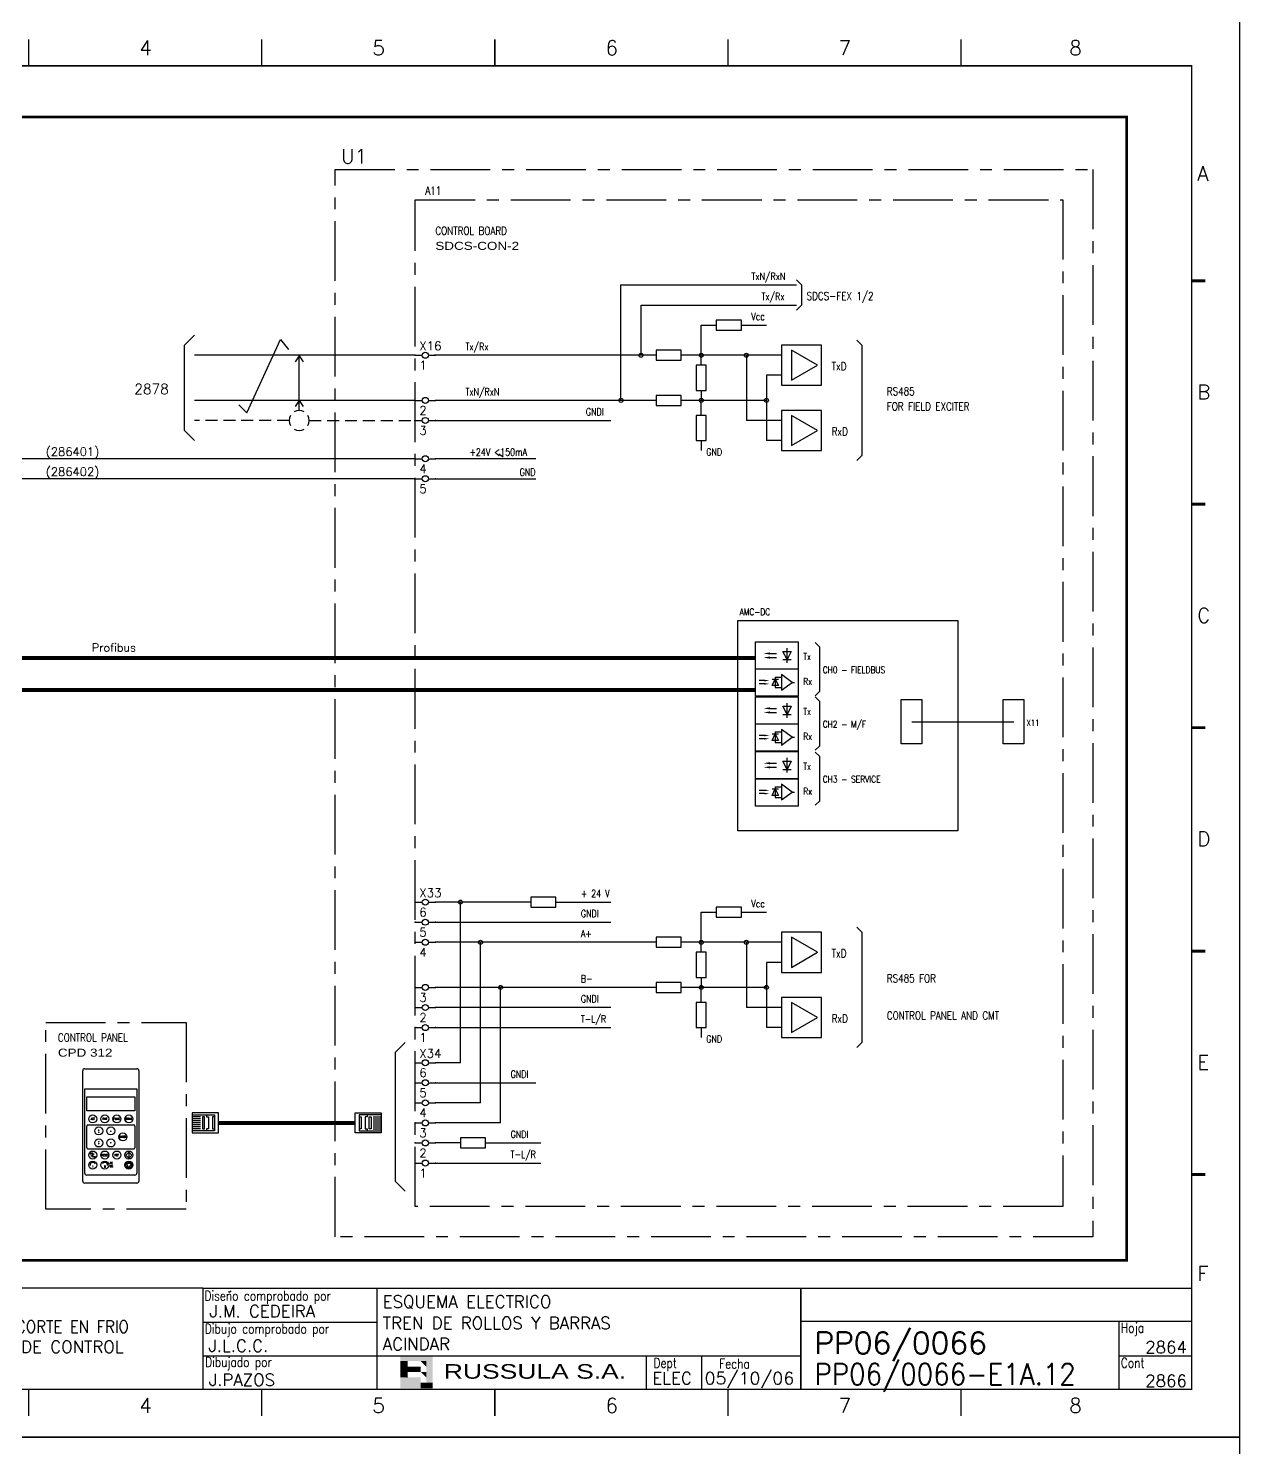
# Model space of a CAD drawing. Extents: x 3 to 423, y -4757 to 292.
# Drawn here: x 169.1 to 422.6, y -2086.4 to -1789.4 of the extents above; entities that cross this region are included whole.
import ezdxf
from ezdxf.enums import TextEntityAlignment as Align

# ---------------------------------------------------------------- set-up
doc = ezdxf.new("R2010")
doc.units = 0
doc.header["$LTSCALE"] = 10
doc.header["$MEASUREMENT"] = 0
for name, pattern in [('CENTER', [2, 1.25, -0.25, 0.25, -0.25]), ('DASHDOT', [1, 0.5, -0.25, 0, -0.25]), ('HIDDEN', [0.375, 0.25, -0.125])]:
    doc.linetypes.add(name, pattern=pattern)
doc.layers.get('0').update_dxf_attribs({"linetype": 'CONTINUOUS'})
for name, color, linetype in [('1', 7, 'CONTINUOUS'), ('10', 5, 'CONTINUOUS'), ('102', 7, 'CONTINUOUS'), ('2', 7, 'CONTINUOUS'), ('25', 3, 'CONTINUOUS'), ('25PK', 4, 'CENTER'), ('35', 2, 'CONTINUOUS'), ('8', 1, 'CONTINUOUS'), ('9', 6, 'CONTINUOUS'), ('DIBUJO', 7, 'CONTINUOUS'), ('NODE', 7, 'CONTINUOUS')]:
    doc.layers.add(name, color=color, linetype=linetype)
doc.styles.add('ABBSTYLE', font='ROMANS.SHX', dxfattribs={"width": 0.8})
doc.styles.add('HELV', font='HELVBLD.SHX', dxfattribs={"width": 1.2})
doc.styles.add('HELVETICA', font='HELV.SHX')
doc.styles.add('LABEL', font='SIMPLEX', dxfattribs={"width": 0.8, "height": 4})
doc.styles.add('ROMANS', font='romans')
doc.styles.get("Standard").update_dxf_attribs({"font": 'simplex'})

# ---------------------------------------------------------------- blocks, each defined once
blk = doc.blocks.new('ACAD0257')
at = {"layer": '2'}
for p, q in [((215, 132), (215, 159.5)), ((215.5, 160), (228.5, 160)), ((229, 159.5), (229, 132)), ((215.5, 155), (228.5, 155)), ((215.5, 134), (215.5, 155)), ((216, 153), (228, 153)), ((216, 149.5), (216, 153)), ((228, 153), (228, 149.5)), ((228.5, 155), (228.5, 134)), ((228, 149.5), (216, 149.5)), ((216, 140.3), (216, 145.7)), ((216.3, 146), (227.7, 146)), ((228, 145.7), (228, 140.3)), ((227.7, 140), (216.3, 140)), ((217.8481351728414, 138.7939270103938), (216.9934306319097, 138.1294219295075)), ((226.5, 139.25), (225.75, 138.5)), ((225.75, 138.5), (226.5, 137.75)), ((227.25, 138.5), (226.5, 139.25)), ((226.5, 139), (226.5, 138)), ((226.5, 137.75), (227.25, 138.5)), ((225.8796362901317, 136.4071345249903), (226.5, 135.25)), ((227.1142087806116, 136.4071345249903), (225.8796362901317, 136.4071345249903)), ((226.5, 135.25), (227.1142087806116, 136.4071345249903)), ((228.5, 131.5), (215.5, 131.5)), ((228, 133.5), (216, 133.5))]:
    blk.add_line(p, q, dxfattribs=at)
for centre, radius in [((217.5, 147.5), 1), ((219, 144.5), 1), ((220.5, 147.5), 1), ((222, 144.5), 1), ((223.5, 147.5), 1), ((226.5, 147.5), 1), ((219, 141.5), 1), ((222, 141.5), 1), ((225, 143), 1), ((217.5, 138.5), 1), ((220.5, 138.5), 1), ((223.5, 138.5), 1), ((226.5, 138.5), 1), ((217.5, 136), 1), ((220.5, 136), 1), ((226.5, 136), 1), ((226.5, 136), 0.75)]:
    blk.add_circle(centre, radius, dxfattribs=at)
for centre, radius, start, end in [((215.5, 159.5), 0.5, 90, 180), ((228.5, 159.5), 0.5, 0, 90), ((216.3, 145.7), 0.3, 90, 180), ((227.7, 145.7), 0.3, 0, 90), ((216.3, 140.3), 0.3, 180, 270), ((227.7, 140.3), 0.3, 270, 0), ((217.5, 136), 0.6637186160513493, 25.19740898008553, 188.5605633170787), ((220.5, 136), 0.6637186160513493, 351.4394366829213, 154.8025910199183), ((215.5, 132), 0.5, 180, 270), ((216, 134), 0.5, 180, 270), ((228, 134), 0.5, 270, 0), ((228.5, 132), 0.5, 270, 0)]:
    blk.add_arc(centre, radius, start, end, dxfattribs=at)
for points in [[(218.75, 144.5), (219.25, 144.5), (219, 145)], [(218.75, 144), (219.25, 144), (219, 144.5)], [(218.75, 142), (219.25, 142), (219, 141.5)], [(218.75, 141.5), (219.25, 141.5), (219, 141)], [(221.75, 144.25), (222.25, 144.25), (222, 144.75)], [(221.75, 141.75), (222.25, 141.75), (222, 141.25)], [(218.09995874996, 136.2829321967632), (217.7477515216906, 136.4922686849768), (217.8674194223316, 136.6798568098615), (217.8687793788416, 136.6798568098615)], [(219.90004125004, 136.2829321967632), (220.2522484783094, 136.4922686849768), (220.1325805776684, 136.6798568098615), (220.1312206211584, 136.6798568098615)]]:
    blk.add_solid(points, dxfattribs=at)
at = {"layer": '2', "style": 'ROMANS', "width": 0.8}
for s, p in [('ACT', (217.5, 147.5)), ('PAR', (220.5, 147.5)), ('FUNC', (223.5, 147.5)), ('DRIVE', (226.5, 147.5)), ('ENTER', (225, 143)), ('RESET', (220.5, 138.5)), ('REF', (223.5, 138.5))]:
    blk.add_text(s, height=0.5, dxfattribs=at).set_placement(p, align=Align.MIDDLE)
for s, height, p in [('LOC', 0.3200000000000001, (216.8072958660545, 138.7277477816382)), ('REM', 0.3200000000000001, (217.3727561871242, 137.9260033188665)), ('I', 0.5, (217.4004331881744, 135.3764735608475)), ('0', 0.5, (220.3308449754872, 135.3629128811035)), ('AC', 0.5, (221.7417849646071, 136.2715211537371)), ('DC', 0.5, (221.7553514407412, 135.4849644769771))]:
    blk.add_text(s, height=height, dxfattribs=at).set_placement(p)
blk = doc.blocks.new('NOD', base_point=(237.5, 170))
at = {"layer": 'NODE'}
blk.add_point((237.5, 170), dxfattribs=at)
blk = doc.blocks.new('$$PLL21C')
for p, q in [((-2.5, 0), (-0.75, 0)), ((0.75, 0), (2.5, 0))]:
    blk.add_line(p, q)
at = {"layer": '2'}
blk.add_circle((0, 0), 0.75, dxfattribs=at)
for p in [(-2.5, 0), (2.5, 0)]:
    blk.add_blockref('NOD', p, dxfattribs=at)
at = {"layer": '8'}
blk.add_attdef('*A', (-1.5, -3.574999999999989), '', height=2.15, dxfattribs=at)
at = {"layer": '9'}
blk.add_attdef('ID', (-1.5, 1.25), '', height=2.15, dxfattribs=at)
blk = doc.blocks.new('AMP')
at = {"layer": '35'}
for p, q in [((0, 5), (0, -5)), ((10, 5), (0, 5)), ((10, -5), (10, 5)), ((0, -5), (10, -5))]:
    blk.add_line(p, q, dxfattribs=at)
blk.add_lwpolyline([(7.5, -3.75), (7.5, 3.75), (1.00480947161671, 0)], close=True, dxfattribs=at)
blk = doc.blocks.new('$030107')
at = {"layer": '102'}
for centre, start, end in [((0, 0), 150.0000000000002, 209.9999999999999), ((0, 0), 60.00000000000018, 119.9999999999999), ((0, 0), 330.0000000000002, 29.99999999999989), ((0, -2.842170943040401e-14), 240.0000000000001, 299.9999999999998)]:
    blk.add_arc(centre, 2.500000000000008, start, end, dxfattribs=at)
blk = doc.blocks.new('newcajec')
at = {"layer": '1'}
for p, q in [((179.4, 20.84999999999999), (0.1303441721052074, 20.84999999999999)), ((7, 20.84999999999999), (7, 0)), ((71, 20.84999999999999), (71, 0)), ((84, 20.84999999999999), (84, 0.08964143426294768)), ((99, 20.84999999999999), (99, 0)), ((215.2, 20.79999999999999), (215.2, 0)), ((184.6434108527132, 20.17582254554676), (184.806079472624, 20.01315011347727)), ((184.806079472624, 20.01315011347727), (185.1814685954953, 20.25090212957883)), ((10.6, 16.64), (0, 16.64)), ((10.6, 16.64), (99.00000000000001, 16.64)), ((10.6, 12.48), (0, 12.48)), ((10.6, 12.48), (99.00000000000001, 12.48)), ((179.4, 13.86666666), (215.2, 13.86666666)), ((368, 14.06084184883153), (368, 0)), ((10.6, 8.32), (0, 8.32)), ((10.6, 8.32), (99.00000000000001, 8.32)), ((179.4, 6.93333333), (267.6330803594942, 6.93333333)), ((267.6330803594942, 6.93333333), (302.5, 6.93333333)), ((270.6330803594942, 6.908826233307309), (270.6330803594942, 0)), ((282.0665401797471, 6.93333333), (282.0665401797471, 0)), ((368, 6.93333333), (383, 6.93333333)), ((10.6, 4.16), (0, 4.16)), ((10.6, 4.16), (99.00000000000001, 4.16))]:
    blk.add_line(p, q, dxfattribs=at)
for points in [[(47.50000000000003, 272.5, 0.3, 0.3, 0), (47.50000000000003, 277.9125820568927, 0.3, 0.3, 0)], [(95.50000000000003, 272.5, 0.3, 0.3, 0), (95.50000000000003, 277.9125820568927, 0.3, 0.3, 0)], [(143.5000000000001, 272.5, 0.3, 0.3, 0), (143.5000000000001, 277.9125820568927, 0.3, 0.3, 0)], [(191.5000000000001, 272.5, 0.3, 0.3, 0), (191.5000000000001, 277.9125820568927, 0.3, 0.3, 0)], [(239.5000000000001, 272.5, 0.3, 0.3, 0), (239.5000000000001, 277.9125820568927, 0.3, 0.3, 0)], [(287.5000000000001, 272.5, 0.3, 0.3, 0), (287.5000000000001, 277.9125820568927, 0.3, 0.3, 0)], [(335.5000000000001, 272.5, 0.3, 0.3, 0), (335.5000000000001, 277.9125820568927, 0.3, 0.3, 0)], [(-2.989059080962793, 228.2254404700672, 0.6, 0.6, 0), (-0.1817779831361044, 228.2254404700672, 0.6, 0.6, 0)], [(383.0109409190372, 228.2254404700672, 0.6, 0.6, 0), (385.8182220168639, 228.2254404700672, 0.6, 0.6, 0)], [(-2.989059080962793, 182.2254404700672, 0.6, 0.6, 0), (-0.1817779831361044, 182.2254404700672, 0.6, 0.6, 0)], [(383.0109409190372, 182.2254404700672, 0.6, 0.6, 0), (385.8182220168639, 182.2254404700672, 0.6, 0.6, 0)], [(-2.989059080962793, 136.2254404700672, 0.6, 0.6, 0), (-0.1817779831361044, 136.2254404700672, 0.6, 0.6, 0)], [(383.0109409190372, 136.2254404700672, 0.6, 0.6, 0), (385.8182220168639, 136.2254404700672, 0.6, 0.6, 0)], [(-2.989059080962793, 90.2254404700672, 0.6, 0.6, 0), (-0.1817779831361044, 90.2254404700672, 0.6, 0.6, 0)], [(383.0109409190372, 90.2254404700672, 0.6, 0.6, 0), (385.8182220168639, 90.2254404700672, 0.6, 0.6, 0)], [(-2.989059080962793, 44.22544047006719, 0.6, 0.6, 0), (-0.1817779831361044, 44.22544047006719, 0.6, 0.6, 0)], [(383.0109409190372, 44.22544047006719, 0.6, 0.6, 0), (385.8182220168639, 44.22544047006719, 0.6, 0.6, 0)], [(383, 20.79999999999999, 0.3, 0.3, 0), (179.4, 20.79999999999999, 0.3, 0.3, 0), (179.4, 0, 0.3, 0.3, 0)], [(302.5, 20.79999999999999, 0.3, 0.3, 0), (302.5, 0, 0.3, 0.3, 0)], [(302.5, 14, 0.3, 0.3, 0), (383, 14, 0.3, 0.3, 0)], [(47.50000000000004, -5.50000000000002, 0.3, 0.3, 0), (47.50000000000004, -0.08741794310727435, 0.3, 0.3, 0)], [(95.50000000000003, -5.50000000000002, 0.3, 0.3, 0), (95.50000000000003, -0.08741794310727435, 0.3, 0.3, 0)], [(143.5000000000001, -5.50000000000002, 0.3, 0.3, 0), (143.5000000000001, -0.08741794310727435, 0.3, 0.3, 0)], [(191.5000000000001, -5.50000000000002, 0.3, 0.3, 0), (191.5000000000001, -0.08741794310727435, 0.3, 0.3, 0)], [(239.5000000000001, -5.50000000000002, 0.3, 0.3, 0), (239.5000000000001, -0.08741794310727435, 0.3, 0.3, 0)], [(287.5000000000001, -5.50000000000002, 0.3, 0.3, 0), (287.5000000000001, -0.08741794310727435, 0.3, 0.3, 0)], [(335.5000000000001, -5.50000000000002, 0.3, 0.3, 0), (335.5000000000001, -0.08741794310727435, 0.3, 0.3, 0)]]:
    blk.add_lwpolyline(points, format="xyseb", dxfattribs=at)
at = {"layer": '1', "const_width": 0.3}
blk.add_lwpolyline([(0, 0), (0, 272.5), (383, 272.5), (383, 0)], close=True, dxfattribs=at)
at = {"layer": '2', "color": 14}
for p, q in [((221.418090625, 4.694274193107214), (221.418090625, 5.808488255607214)), ((221.418090625, 2.465846068107213), (221.418090625, 3.580060130607212))]:
    blk.add_line(p, q, dxfattribs=at)
for points in [[(220.05064609375, 5.808488255607214), (220.05064609375, 6.922702318107211), (226.73593046875, 5.808488255607214), (226.73593046875, 6.922702318107211)], [(221.418090625, 2.465846068107213), (220.05064609375, 2.465846068107213), (221.418090625, 5.808488255607214), (220.05064609375, 5.808488255607214)], [(221.418090625, 4.694274193107214), (224.254271875, 4.694274193107214), (221.418090625, 3.580060130607212), (224.254271875, 3.580060130607212)], [(224.254271875, 5.808488255607214), (225.3684859375, 5.808488255607214), (225.3684859375, 4.694274193107214)], [(224.254271875, 3.580060130607212), (225.3684859375, 3.580060130607212), (225.3684859375, 2.465846068107213)], [(225.3684859375, 5.808488255607214), (226.73593046875, 5.808488255607214), (225.3684859375, 1.351632005607213), (226.73593046875, 1.351632005607213)], [(224.254271875, 0.2374179431072125), (224.254271875, 2.465846068107213), (220.05064609375, 0.2374179431072125), (220.05064609375, 2.465846068107213)], [(226.73593046875, 1.351632005607213), (226.73593046875, 0.2374179431072125), (224.254271875, 1.351632005607213), (224.254271875, 0.2374179431072125)]]:
    blk.add_solid(points, dxfattribs=at)
at = {"layer": '1', "style": 'ROMANS'}
for s, p in [('1', (22.29321663019694, 274.6822757111598)), ('2', (70.29321663019694, 274.6822757111598)), ('3', (118.2932166301969, 274.6822757111598)), ('4', (166.2932166301969, 274.6822757111598)), ('5', (214.2932166301969, 274.6822757111598)), ('6', (262.293216630197, 274.6822757111598)), ('7', (310.293216630197, 274.6822757111598)), ('8', (357.793216630197, 274.6822757111598)), ('A', (-4.369531937893967, 248.8361050328228)), ('A', (384.130468062106, 248.8361050328228)), ('B', (-4.369531937893967, 203.8361050328228)), ('B', (384.130468062106, 203.8361050328228)), ('C', (-4.369531937893967, 157.8361050328228)), ('C', (384.130468062106, 157.8361050328228)), ('D', (-4.369531937893967, 111.8361050328228)), ('D', (384.130468062106, 111.8361050328228)), ('E', (-4.369531937893967, 65.8361050328228)), ('E', (384.130468062106, 65.8361050328228)), ('F', (-4.369531937893967, 22.33610503282279)), ('F', (384.130468062106, 22.33610503282279)), ('1', (22.29321663019694, -4.817724288840244)), ('2', (70.29321663019694, -4.817724288840244)), ('3', (118.2932166301969, -4.817724288840244)), ('4', (166.2932166301969, -4.817724288840244)), ('5', (214.2932166301969, -4.817724288840244)), ('6', (262.293216630197, -4.817724288840244)), ('7', (310.293216630197, -4.817724288840244)), ('8', (357.793216630197, -4.817724288840244))]:
    blk.add_text(s, height=3, dxfattribs=at).set_placement(p)
at = {"layer": '1', "style": 'LABEL', "width": 0.8}
for s, p in [('Diseno comprobado por', (179.7314614292997, 18.27223571085374)), ('Dibujo comprobado por', (179.8050291925395, 11.4678814488418)), ('Hoja', (368.3783582875667, 11.66394739740196)), ('Dibujado por', (179.8266890074166, 4.640500723763907)), ('Fecha', (285.7145387337263, 4.296982269486556)), ('Cont', (368.4287365512884, 4.459855685207977)), ('No', (2.226666121281127, 1.047317943107212)), ('Revision', (7.999999999999986, 1.047317943107211))]:
    blk.add_text(s, height=2, dxfattribs=at).set_placement(p)
for s, p in [('Dept', (274.6061509242405, 4.441269529660175)), ('Elaborado', (77.5, 1.047317943107211)), ('Fecha', (91.5, 1.047317943107211))]:
    blk.add_text(s, height=2, dxfattribs=at).set_placement(p, align=Align.CENTER)
at = {"layer": '10', "style": 'ROMANS'}
for tag, p in [('REV41', (3.5, 18.74499999999998)), ('REV43', (77.69972273858866, 18.74499999999998)), ('REV31', (3.5, 14.58499999999999)), ('REV33', (77.69972273858866, 14.58499999999999)), ('REV21', (3.5, 10.42499999999999)), ('REV23', (77.69972273858866, 10.42499999999999)), ('REV11', (3.5, 6.265000000000002)), ('REV13', (77.69972273858866, 6.265000000000002))]:
    blk.add_attdef(tag, text='', height=2.5, dxfattribs=at).set_placement(p, align=Align.MIDDLE)
for tag, p, height in [('REV42', (7.999999999999986, 17.49499999999998), 2.5), ('SHEETNAME1', (100.5, 15.82514432423481), 2.5), ('DOCUMENTTYPE', (216.431556680333, 16.80300784715599), 2.5), ('NOTA', (305.324267012746, 15.80181941457773), 3), ('REV32', (7.999999999999986, 13.33499999999999), 2.5), ('DESIGNCHECK', (180.7368689439597, 14.83229733012664), 2.5), ('OBJECT', (216.431556680333, 12.40274635088354), 2.5), ('SHEETNAME2', (100.5, 11.66514432423481), 2.5), ('ORDER', (305.324267012746, 7.301819414577723), 4.5), ('REV22', (7.999999999999986, 9.174999999999999), 2.5), ('SHEETNAME3', (100.5, 7.505144324234807), 2.5), ('DRAWINGCHECK', (180.5313437479052, 7.714149530439984), 2.5), ('CUSTOMER', (216.431556680333, 8.084891464683468), 2.5), ('REV12', (7.999999999999986, 5.015000000000002), 2.5), ('SHEETNAME4', (100.5, 3.345144324234811), 2.5), ('USER', (180.634361454448, 0.7089454855303376), 2.5), ('DEPARTMENT', (271.9308878022507, 1.045088830057653), 2.5), ('DOCUMENT_ID', (305.324267012746, 0.9341589120460885), 4.4)]:
    blk.add_attdef(tag, p, '', height=height, dxfattribs=at)
for tag, width, p, p2 in [('REV44', 1.221199022953692, (84.52509332113708, 17.49499999999998), (98.48165358346499, 17.49499999999998)), ('REV34', 1.221199022953692, (84.52509332113708, 13.33499999999998), (98.48165358346499, 13.33499999999998)), ('REV24', 1.221199022953692, (84.52509332113708, 9.174999999999988), (98.48165358346499, 9.174999999999988)), ('REV14', 1.221199022953692, (84.52509332113708, 5.014999999999999), (98.48165358346499, 5.014999999999999)), ('CREATED2', 7.039914616041486, (282.7069601254168, 1.045088830057653), (301.1448317388588, 1.045088830057653))]:
    blk.add_attdef(tag, text='', height=2.5, dxfattribs=dict(at, width=width)).set_placement(p, p2, align=Align.FIT)
for tag, p in [('SHEET', (382, 7.433333330000005)), ('NEXTSHEET', (382, 0.5000000000000018))]:
    blk.add_attdef(tag, text='', height=2.5, dxfattribs=at).set_placement(p, align=Align.RIGHT)
at = {"layer": 'DIBUJO', "color": 14, "style": 'HELVETICA', "width": 1.3}
blk.add_text('RUSSULA S.A.', height=3, dxfattribs=at).set_placement((229, 2.191446348186597))

msp = doc.modelspace()

# ---------------------------------------------------------------- linework, layer by layer
for p, q in [((249.8929293768347, -1879.470479848148), (152.8805610009203, -1879.470479848148)), ((249.8929293768347, -1883.670479848149), (152.8805610009203, -1883.670479848149)), ((354.0270965528635, -1934.567042484735), (375.3832951256824, -1934.567042484735))]:
    msp.add_line(p, q)
for points in [[(317.5869899976289, -1913.303620140121), (363.6726324689031, -1913.303620140121), (363.6726324689031, -1957.3547074881), (317.5869899976289, -1957.3547074881)], [(351.8187996275863, -1929.884956514871), (356.1436036281175, -1929.884956514871), (356.1436036281175, -1939.148474972254), (351.8187996275863, -1939.148474972254)], [(373.1339045803205, -1929.884956514871), (377.4587085808517, -1929.884956514871), (377.4587085808517, -1939.148474972254), (373.1339045803205, -1939.148474972254)]]:
    msp.add_lwpolyline(points, close=True)
for points in [[(315.0122940680818, -1921.164560959907, 0.8399999999999846, 0.8399999999999846, 0), (162.8215426442621, -1921.164560959907, 0.8399999999999846, 0.8399999999999846, 0)], [(321.3122940680817, -1921.164560959907, 0.8399999999999846, 0.8399999999999846, 0), (315.0122940680818, -1921.164560959907, 0.8399999999999846, 0.8399999999999846, 0)], [(315.0122940680818, -1927.884560959907, 0.8399999999999846, 0.8399999999999846, 0), (162.8215426442621, -1927.884560959907, 0.8399999999999846, 0.8399999999999846, 0)], [(321.3122940680817, -1927.884560959907, 0.8399999999999846, 0.8399999999999846, 0), (315.0122940680818, -1927.884560959907, 0.8399999999999846, 0.8399999999999846, 0)]]:
    msp.add_lwpolyline(points, format="xyseb")
at = {"layer": '2', "color": 7}
for p, q in [((201.8029293768356, -1855.718631511065), (203.9029293768355, -1853.618631511065)), ((201.8029293768356, -1855.718631511065), (203.9029293768355, -1853.618631511065)), ((201.8029293768356, -1873.568629586109), (201.8029293768356, -1855.718631511065)), ((214.8279150710346, -1869.878211113605), (221.8783335435384, -1854.523932390193)), ((221.8783335435384, -1854.523932390193), (223.5583335435383, -1856.623932390193)), ((250.1029293768347, -1857.818631511065), (203.9029293768355, -1857.818631511065)), ((225.7922288379421, -1857.975698347084), (224.9522288379421, -1859.235698347084)), ((225.7922288379421, -1869.368629586109), (225.7922288379421, -1857.975698347084)), ((225.7922288379421, -1857.975698347084), (226.6322288379421, -1859.235698347084)), ((250.1029293768347, -1867.268629586109), (203.9029293768355, -1867.268629586109)), ((225.7922288379421, -1867.268629586109), (224.9522288379421, -1868.528629586109)), ((225.7922288379421, -1867.268629586109), (226.6322288379421, -1868.528629586109)), ((213.1479150710344, -1868.198211113605), (214.8279150710344, -1869.878211113605)), ((203.9029293768355, -1875.668629586109), (201.8029293768356, -1873.568629586109)), ((267.560662848392, -1878.437052540571), (268.5168018505958, -1879.101928830944)), ((321.3122940680817, -1917.804560959907), (330.2372940680815, -1917.804560959907)), ((321.3122940680817, -1923.516560959907), (321.3122940680817, -1917.804560959907)), ((330.2372940680815, -1917.804560959907), (330.2372940680815, -1923.516560959907)), ((321.3122940680817, -1929.189340218527), (321.3122940680817, -1923.477340218527)), ((321.3122940680817, -1923.477340218527), (330.2372940680815, -1923.477340218527)), ((330.2372940680815, -1923.516560959907), (321.3122940680817, -1923.516560959907)), ((330.2372940680815, -1923.477340218527), (330.2372940680815, -1929.189340218527)), ((330.2372940680815, -1929.189340218527), (321.3122940680817, -1929.189340218527)), ((321.3122940680817, -1929.289425121227), (330.2372940680815, -1929.289425121227)), ((321.3122940680817, -1935.001425121227), (321.3122940680817, -1929.289425121227)), ((330.2372940680815, -1929.289425121227), (330.2372940680815, -1935.001425121227)), ((321.3122940680817, -1940.674204379847), (321.3122940680817, -1934.962204379847)), ((321.3122940680817, -1934.962204379847), (330.2372940680815, -1934.962204379847)), ((330.2372940680815, -1935.001425121227), (321.3122940680817, -1935.001425121227)), ((330.2372940680815, -1934.962204379847), (330.2372940680815, -1940.674204379847)), ((330.2372940680815, -1940.674204379847), (321.3122940680817, -1940.674204379847)), ((321.3122940680817, -1946.486289282547), (321.3122940680817, -1940.774289282547)), ((321.3122940680817, -1940.774289282547), (330.2372940680815, -1940.774289282547)), ((330.2372940680815, -1940.774289282547), (330.2372940680815, -1946.486289282547)), ((321.3122940680817, -1946.447068541167), (330.2372940680815, -1946.447068541167)), ((321.3122940680817, -1952.159068541167), (321.3122940680817, -1946.447068541167)), ((330.2372940680815, -1946.486289282547), (321.3122940680817, -1946.486289282547)), ((330.2372940680815, -1946.447068541167), (330.2372940680815, -1952.159068541167)), ((330.2372940680815, -1952.159068541167), (321.3122940680817, -1952.159068541167)), ((248.0029293768347, -2001.670565063911), (245.9029293768347, -2003.770565063911)), ((245.9029293768347, -2003.770565063911), (245.9029293768347, -2030.673047500244)), ((208.8973726135744, -2016.37056506391), (203.4373726135745, -2016.37056506391)), ((203.4373726135745, -2016.37056506391), (203.4373726135745, -2020.570565063911)), ((208.8973726135744, -2020.570565063911), (208.8973726135744, -2016.37056506391)), ((237.5029293768349, -2020.570565063911), (237.5029293768349, -2016.37056506391)), ((237.5029293768349, -2016.37056506391), (242.9629293768348, -2016.37056506391)), ((242.9629293768348, -2016.37056506391), (242.9629293768348, -2020.570565063911)), ((203.4373726135745, -2016.79056506391), (208.0573726135744, -2016.79056506391)), ((205.1173726135744, -2017.210565063911), (203.4373726135745, -2017.210565063911)), ((205.1173726135744, -2017.630565063911), (203.4373726135745, -2017.630565063911)), ((205.1173726135744, -2018.050565063911), (203.4373726135745, -2018.050565063911)), ((205.1173726135744, -2018.47056506391), (203.4373726135745, -2018.47056506391)), ((205.1173726135744, -2018.89056506391), (203.4373726135745, -2018.89056506391)), ((205.1173726135744, -2019.31056506391), (203.4373726135745, -2019.31056506391)), ((205.5373726135745, -2017.210565063911), (205.5373726135745, -2019.73056506391)), ((205.9573726135745, -2017.210565063911), (205.5373726135745, -2017.210565063911)), ((205.9573726135745, -2019.73056506391), (205.9573726135745, -2017.210565063911)), ((206.3773726135744, -2016.79056506391), (206.3773726135744, -2017.210565063911)), ((206.3773726135744, -2017.210565063911), (206.7973726135745, -2017.210565063911)), ((206.7973726135745, -2017.210565063911), (206.7973726135745, -2019.73056506391)), ((207.6373726135744, -2017.210565063911), (207.6373726135744, -2019.73056506391)), ((208.0573726135744, -2017.210565063911), (207.6373726135744, -2017.210565063911)), ((208.0573726135744, -2016.79056506391), (208.0573726135744, -2020.150565063911)), ((208.8973726135744, -2018.47056506391), (237.5029293768349, -2018.47056506391)), ((238.3429293768349, -2016.79056506391), (238.3429293768349, -2020.150565063911)), ((242.9629293768348, -2016.79056506391), (238.3429293768349, -2016.79056506391)), ((238.3429293768349, -2017.210565063911), (238.7629293768348, -2017.210565063911)), ((238.7629293768348, -2017.210565063911), (238.7629293768348, -2019.73056506391)), ((239.6029293768349, -2017.210565063911), (239.6029293768349, -2019.73056506391)), ((240.0229293768348, -2017.210565063911), (239.6029293768349, -2017.210565063911)), ((240.0229293768348, -2016.79056506391), (240.0229293768348, -2017.210565063911)), ((240.4429293768349, -2019.73056506391), (240.4429293768349, -2017.210565063911)), ((240.4429293768349, -2017.210565063911), (240.8629293768348, -2017.210565063911)), ((240.8629293768348, -2017.210565063911), (240.8629293768348, -2019.73056506391)), ((241.2829293768348, -2017.210565063911), (242.9629293768348, -2017.210565063911)), ((241.2829293768348, -2017.630565063911), (242.9629293768348, -2017.630565063911)), ((241.2829293768348, -2018.050565063911), (242.9629293768348, -2018.050565063911)), ((241.2829293768348, -2018.47056506391), (242.9629293768348, -2018.47056506391)), ((241.2829293768348, -2018.89056506391), (242.9629293768348, -2018.89056506391)), ((241.2829293768348, -2019.31056506391), (242.9629293768348, -2019.31056506391)), ((205.1173726135744, -2019.73056506391), (203.4373726135745, -2019.73056506391)), ((208.0573726135744, -2020.150565063911), (203.4373726135745, -2020.150565063911)), ((203.4373726135745, -2020.570565063911), (208.8973726135744, -2020.570565063911)), ((205.5373726135745, -2019.73056506391), (205.9573726135745, -2019.73056506391)), ((206.3773726135744, -2019.73056506391), (206.3773726135744, -2020.150565063911)), ((206.7973726135745, -2019.73056506391), (206.3773726135744, -2019.73056506391)), ((207.6373726135744, -2019.73056506391), (208.0573726135744, -2019.73056506391)), ((242.9629293768348, -2020.570565063911), (237.5029293768349, -2020.570565063911)), ((238.7629293768348, -2019.73056506391), (238.3429293768349, -2019.73056506391)), ((238.3429293768349, -2020.150565063911), (242.9629293768348, -2020.150565063911)), ((239.6029293768349, -2019.73056506391), (240.0229293768348, -2019.73056506391)), ((240.0229293768348, -2019.73056506391), (240.0229293768348, -2020.150565063911)), ((240.8629293768348, -2019.73056506391), (240.4429293768349, -2019.73056506391)), ((241.2829293768348, -2019.73056506391), (242.9629293768348, -2019.73056506391)), ((245.9029293768347, -2030.673047500244), (248.0029293768347, -2032.773047500244))]:
    msp.add_line(p, q, dxfattribs=at)
at = {"layer": '2', "color": 7, "linetype": 'HIDDEN'}
for p, q in [((223.6922288379421, -1871.468629586109), (203.9029293768355, -1871.468629586109)), ((227.8922288379421, -1871.468629586109), (250.1029293768347, -1871.468629586109))]:
    msp.add_line(p, q, dxfattribs=at)
at = {"layer": '2', "color": 3, "linetype": 'DASHDOT', "const_width": 0.5879999999999892}
msp.add_lwpolyline([(107.6155996403861, -1807.978529890815), (398.9912540821755, -1807.978529890815), (398.9912540821755, -2047.230671955791), (107.6155996403861, -2047.230671955791), (107.6155996403861, -1807.978529890815)], dxfattribs=at)
at = {"layer": '2', "color": 7}
msp.add_lwpolyline([(208.8973726135744, -2018.47056506391, 0.8399999999999846, 0.8399999999999846, 0), (237.5029293768349, -2018.47056506391, 0.8399999999999846, 0.8399999999999846, 0)], format="xyseb", dxfattribs=at)
at = {"layer": '25'}
for p, q in [((330.9529293768332, -1843.11862958611), (329.9029293768332, -1842.06862958611)), ((330.9529293768332, -1843.11862958611), (330.9529293768332, -1847.31862958611)), ((330.9529293768332, -1847.31862958611), (329.9029293768332, -1848.36862958611)), ((343.5529293768329, -1855.718629586109), (342.502929376833, -1854.66862958611)), ((343.5529293768329, -1855.718629586109), (343.5529293768329, -1878.818629586109)), ((343.5529293768329, -1878.818629586109), (342.502929376833, -1879.868629586109)), ((334.6713447894755, -1918.859958193329), (333.7788447894755, -1917.967458193329)), ((334.6713447894755, -1918.859958193329), (334.6713447894755, -1928.224452928211)), ((334.6713447894755, -1928.224452928211), (333.7788447894755, -1929.116952928211)), ((334.6713447894755, -1930.23262481007), (333.7788447894755, -1929.340124810069)), ((334.6713447894755, -1930.23262481007), (334.6713447894755, -1939.597119544952)), ((334.6713447894755, -1939.597119544952), (333.7788447894755, -1940.489619544952)), ((334.6713447894755, -1941.749248593797), (333.7788447894755, -1940.856748593797)), ((334.6713447894755, -1941.749248593797), (334.6713447894755, -1951.113743328679)), ((334.6713447894755, -1951.113743328679), (333.7788447894755, -1952.006243328679)), ((343.5529293768329, -1978.570565063911), (342.502929376833, -1977.520565063911)), ((343.5529293768329, -1978.570565063911), (343.5529293768329, -2001.670565063911)), ((343.5529293768329, -2001.670565063911), (342.502929376833, -2002.720565063911))]:
    msp.add_line(p, q, dxfattribs=at)
at = {"layer": '25PK'}
for p, q in [((233.302929376835, -2042.28139452602), (233.302929376835, -1818.96862958611)), ((233.302929376835, -1818.96862958611), (391.9462625194412, -1818.96862958611)), ((391.9462625194412, -1818.96862958611), (391.9462625194412, -2042.28139452602)), ((250.1029293768347, -2035.98139452602), (250.1029293768347, -1825.26862958611)), ((250.1029293768347, -1825.26862958611), (385.6462625194413, -1825.26862958611)), ((385.6462625194413, -1825.26862958611), (385.6462625194413, -2035.98139452602)), ((172.7773726135751, -2036.53056506391), (172.7773726135751, -1997.470565063911)), ((172.7773726135751, -1997.470565063911), (202.1773726135745, -1997.470565063911)), ((202.1773726135745, -1997.470565063911), (202.1773726135745, -2036.53056506391)), ((202.1773726135745, -2036.53056506391), (172.7773726135751, -2036.53056506391)), ((385.6462625194413, -2035.98139452602), (250.1029293768347, -2035.98139452602)), ((391.9462625194412, -2042.28139452602), (233.302929376835, -2042.28139452602))]:
    msp.add_line(p, q, dxfattribs=at)
at = {"layer": '35'}
for p, q in [((293.1529293768339, -1867.268629586109), (293.1529293768339, -1843.11862958611)), ((293.1529293768339, -1843.11862958611), (329.9029293768332, -1843.11862958611)), ((297.3529293768338, -1847.31862958611), (329.9029293768332, -1847.31862958611)), ((297.3529293768338, -1857.81862958611), (297.3529293768338, -1847.31862958611)), ((309.9529293768336, -1857.81862958611), (309.9529293768336, -1851.518629586109)), ((309.9529293768336, -1851.518629586109), (313.1029293768335, -1851.518629586109)), ((318.3529293768334, -1851.518629586109), (323.6029293768333, -1851.518629586109)), ((300.5029293768337, -1857.81862958611), (254.1243931469332, -1857.81862958611)), ((326.6935061097749, -1857.81862958611), (305.7529293768337, -1857.81862958611)), ((309.9529293768336, -1859.91862958611), (309.9529293768336, -1857.81862958611)), ((319.4029293768334, -1857.81862958611), (319.4029293768334, -1871.468629586109)), ((323.6029293768333, -1862.018629586109), (323.6029293768333, -1875.668629586109)), ((326.6935061097749, -1862.018629586109), (323.6029293768333, -1862.018629586109)), ((300.5029293768337, -1867.268629586109), (254.3029293768346, -1867.268629586109)), ((323.543506109775, -1867.268629586109), (305.7529293768337, -1867.268629586109)), ((309.9529293768336, -1865.16862958611), (309.9529293768336, -1867.268629586109)), ((309.9529293768336, -1870.418629586109), (309.9529293768336, -1867.268629586109)), ((249.8929293768347, -1871.468629586109), (250.1029293768347, -1871.468629586109)), ((254.3029293768346, -1871.468629586109), (291.0529293768339, -1871.468629586109)), ((326.6935061097749, -1871.468629586109), (319.4029293768334, -1871.468629586109)), ((309.9529293768336, -1875.668629586109), (309.9529293768336, -1877.768629586109)), ((326.6935061097749, -1875.668629586109), (323.6029293768333, -1875.668629586109)), ((250.1029293768347, -1879.470479848148), (249.8929293768347, -1879.470479848148)), ((275.3029293768342, -1879.470479848148), (254.3029293768346, -1879.470479848148)), ((249.8929293768347, -1883.670479848149), (250.1029293768347, -1883.670479848149)), ((254.3029293768346, -1883.670479848149), (275.3029293768342, -1883.670479848149)), ((324.3610740680816, -1920.232160959907), (325.7319540680816, -1920.232160959907)), ((324.3610740680816, -1921.088960959907), (325.7319540680816, -1921.088960959907)), ((327.9167940680815, -1921.517360959906), (327.0599940680815, -1919.803760959906)), ((327.0599940680815, -1919.803760959906), (328.7735940680816, -1919.803760959906)), ((327.0599940680815, -1921.517360959906), (328.7735940680816, -1921.517360959906)), ((327.9167940680815, -1922.202800959907), (327.9167940680815, -1919.118320959907)), ((328.7735940680816, -1919.803760959906), (327.9167940680815, -1921.517360959906)), ((323.1462008433712, -1925.904940218527), (322.0494968433711, -1925.904940218527)), ((323.1462008433712, -1926.590380218527), (322.0494968433711, -1926.590380218527)), ((324.7680540680816, -1926.958804218527), (325.4534940680816, -1925.587924218527)), ((324.7680540680816, -1925.587924218527), (326.1389340680817, -1925.587924218527)), ((326.1389340680817, -1926.958804218527), (324.7680540680816, -1926.958804218527)), ((325.4534940680816, -1925.176660218527), (325.4534940680816, -1927.370068218527)), ((325.4534940680816, -1925.176660218527), (326.7571668925172, -1925.176660218527)), ((325.4534940680816, -1925.587924218527), (326.1389340680817, -1926.958804218527)), ((325.4534940680816, -1927.370068218527), (326.7571668925172, -1927.370068218527)), ((328.950574892517, -1926.273364218527), (326.7571668925172, -1924.628308218527)), ((326.7571668925172, -1924.628308218527), (326.7571668925172, -1927.918420218527)), ((326.7571668925172, -1927.918420218527), (328.950574892517, -1926.273364218527)), ((328.950574892517, -1926.273364218527), (329.498926892517, -1926.273364218527)), ((324.3610740680816, -1931.717025121226), (325.7319540680816, -1931.717025121226)), ((324.3610740680816, -1932.573825121226), (325.7319540680816, -1932.573825121226)), ((327.9167940680815, -1933.002225121226), (327.0599940680815, -1931.288625121227)), ((327.0599940680815, -1931.288625121227), (328.7735940680816, -1931.288625121227)), ((327.0599940680815, -1933.002225121226), (328.7735940680816, -1933.002225121226)), ((327.9167940680815, -1933.687665121226), (327.9167940680815, -1930.603185121226)), ((328.7735940680816, -1931.288625121227), (327.9167940680815, -1933.002225121226)), ((328.950574892517, -1937.758228379847), (326.7571668925172, -1936.113172379847)), ((326.7571668925172, -1936.113172379847), (326.7571668925172, -1939.403284379847)), ((323.1462008433712, -1937.389804379847), (322.0494968433711, -1937.389804379847)), ((323.1462008433712, -1938.075244379847), (322.0494968433711, -1938.075244379847)), ((324.7680540680816, -1938.443668379847), (325.4534940680816, -1937.072788379847)), ((324.7680540680816, -1937.072788379847), (326.1389340680817, -1937.072788379847)), ((326.1389340680817, -1938.443668379847), (324.7680540680816, -1938.443668379847)), ((325.4534940680816, -1936.661524379847), (325.4534940680816, -1938.854932379847)), ((325.4534940680816, -1936.661524379847), (326.7571668925172, -1936.661524379847)), ((325.4534940680816, -1937.072788379847), (326.1389340680817, -1938.443668379847)), ((325.4534940680816, -1938.854932379847), (326.7571668925172, -1938.854932379847)), ((326.7571668925172, -1939.403284379847), (328.950574892517, -1937.758228379847)), ((328.950574892517, -1937.758228379847), (329.498926892517, -1937.758228379847)), ((327.9167940680815, -1945.172529282546), (327.9167940680815, -1942.088049282547)), ((324.3610740680816, -1943.201889282547), (325.7319540680816, -1943.201889282547)), ((324.3610740680816, -1944.058689282546), (325.7319540680816, -1944.058689282546)), ((327.0599940680815, -1942.773489282547), (328.7735940680816, -1942.773489282547)), ((327.9167940680815, -1944.487089282547), (327.0599940680815, -1942.773489282547)), ((327.0599940680815, -1944.487089282547), (328.7735940680816, -1944.487089282547)), ((328.7735940680816, -1942.773489282547), (327.9167940680815, -1944.487089282547)), ((325.4534940680816, -1948.146388541167), (325.4534940680816, -1950.339796541167)), ((325.4534940680816, -1948.146388541167), (326.7571668925172, -1948.146388541167)), ((328.950574892517, -1949.243092541167), (326.7571668925172, -1947.598036541167)), ((326.7571668925172, -1947.598036541167), (326.7571668925172, -1950.888148541167)), ((323.1462008433712, -1948.874668541167), (322.0494968433711, -1948.874668541167)), ((323.1462008433712, -1949.560108541167), (322.0494968433711, -1949.560108541167)), ((324.7680540680816, -1949.928532541167), (325.4534940680816, -1948.557652541167)), ((324.7680540680816, -1948.557652541167), (326.1389340680817, -1948.557652541167)), ((326.1389340680817, -1949.928532541167), (324.7680540680816, -1949.928532541167)), ((325.4534940680816, -1948.557652541167), (326.1389340680817, -1949.928532541167)), ((325.4534940680816, -1950.339796541167), (326.7571668925172, -1950.339796541167)), ((326.7571668925172, -1950.888148541167), (328.950574892517, -1949.243092541167)), ((328.950574892517, -1949.243092541167), (329.498926892517, -1949.243092541167)), ((274.2529293768342, -1972.270565063911), (254.3029293768346, -1972.270565063911)), ((259.5529293768345, -2005.870565063911), (259.5529293768345, -1972.270565063911)), ((279.5029293768341, -1972.270565063911), (291.0529293768339, -1972.270565063911)), ((309.9529293768336, -1980.670565063911), (309.9529293768336, -1974.370565063911)), ((309.9529293768336, -1974.370565063911), (313.1029293768335, -1974.370565063911)), ((318.3529293768334, -1974.370565063911), (323.6029293768333, -1974.370565063911)), ((254.3029293768346, -1976.470565063911), (291.0529293768339, -1976.470565063911)), ((300.5029293768337, -1980.670565063911), (254.3029293768346, -1980.670565063911)), ((263.7529293768344, -2014.27056506391), (263.7529293768344, -1980.670565063911)), ((326.6935061097749, -1980.670565063911), (305.7529293768337, -1980.670565063911)), ((309.9529293768336, -1982.770565063911), (309.9529293768336, -1980.670565063911)), ((319.4029293768334, -1980.670565063911), (319.4029293768334, -1994.320565063911)), ((323.6029293768333, -1984.870565063911), (323.6029293768333, -1998.520565063911)), ((326.6935061097749, -1984.870565063911), (323.6029293768333, -1984.870565063911)), ((309.9529293768336, -1988.020565063911), (309.9529293768336, -1990.120565063911)), ((300.5029293768337, -1990.120565063911), (254.3029293768346, -1990.120565063911)), ((267.9529293768343, -2018.47056506391), (267.9529293768343, -1990.120565063911)), ((323.543506109775, -1990.120565063911), (305.7529293768337, -1990.120565063911)), ((309.9529293768336, -1993.270565063911), (309.9529293768336, -1990.120565063911)), ((291.0529293768339, -1994.320565063911), (254.3029293768346, -1994.320565063911)), ((326.6935061097749, -1994.320565063911), (319.4029293768334, -1994.320565063911)), ((254.3029293768346, -1998.520565063911), (291.0529293768339, -1998.520565063911)), ((309.9529293768336, -1998.520565063911), (309.9529293768336, -2000.620565063911)), ((326.6935061097749, -1998.520565063911), (323.6029293768333, -1998.520565063911)), ((259.5529293768345, -2005.870565063911), (254.3029293768346, -2005.870565063911)), ((254.3029293768346, -2010.070565063911), (275.3029293768342, -2010.070565063911)), ((263.7529293768344, -2014.27056506391), (254.3029293768346, -2014.27056506391)), ((267.9529293768343, -2018.47056506391), (254.3029293768346, -2018.47056506391)), ((259.5529293768345, -2022.670565063911), (254.3029293768346, -2022.670565063911)), ((264.8029293768344, -2022.670565063911), (276.3529293768342, -2022.670565063911)), ((254.3029293768346, -2026.87056506391), (276.3529293768342, -2026.87056506391))]:
    msp.add_line(p, q, dxfattribs=at)
for points in [[(313.1029293768335, -1850.46862958611), (313.1029293768335, -1852.56862958611), (318.3529293768334, -1852.56862958611), (318.3529293768334, -1850.46862958611)], [(300.5029293768337, -1856.768629586109), (300.5029293768337, -1858.868629586109), (305.7529293768337, -1858.868629586109), (305.7529293768337, -1856.768629586109)], [(308.9029293768336, -1865.16862958611), (311.0029293768335, -1865.16862958611), (311.0029293768335, -1859.91862958611), (308.9029293768336, -1859.91862958611)], [(300.5029293768337, -1866.218629586109), (300.5029293768337, -1868.318629586109), (305.7529293768337, -1868.318629586109), (305.7529293768337, -1866.218629586109)], [(308.9029293768336, -1875.668629586109), (311.0029293768335, -1875.668629586109), (311.0029293768335, -1870.418629586109), (308.9029293768336, -1870.418629586109)], [(274.2529293768342, -1971.220565063911), (274.2529293768342, -1973.320565063911), (279.5029293768341, -1973.320565063911), (279.5029293768341, -1971.220565063911)], [(313.1029293768335, -1973.320565063911), (313.1029293768335, -1975.420565063911), (318.3529293768334, -1975.420565063911), (318.3529293768334, -1973.320565063911)], [(300.5029293768337, -1979.620565063911), (300.5029293768337, -1981.720565063911), (305.7529293768337, -1981.720565063911), (305.7529293768337, -1979.620565063911)], [(308.9029293768336, -1988.020565063911), (311.0029293768335, -1988.020565063911), (311.0029293768335, -1982.770565063911), (308.9029293768336, -1982.770565063911)], [(300.5029293768337, -1989.070565063911), (300.5029293768337, -1991.170565063911), (305.7529293768337, -1991.170565063911), (305.7529293768337, -1989.070565063911)], [(308.9029293768336, -1998.520565063911), (311.0029293768335, -1998.520565063911), (311.0029293768335, -1993.270565063911), (308.9029293768336, -1993.270565063911)], [(259.5529293768345, -2021.62056506391), (259.5529293768345, -2023.72056506391), (264.8029293768344, -2023.72056506391), (264.8029293768344, -2021.62056506391)]]:
    msp.add_lwpolyline(points, close=True, dxfattribs=at)
for centre in [(297.3529293768338, -1857.81862958611), (309.9529293768336, -1857.81862958611), (319.4029293768334, -1857.81862958611), (293.1529293768339, -1867.268629586109), (309.9529293768336, -1867.268629586109), (323.6029293768333, -1867.268629586109), (259.5529293768345, -1972.270565063911), (263.7529293768344, -1980.670565063911), (309.9529293768336, -1980.670565063911), (319.4029293768334, -1980.670565063911), (267.9529293768343, -1990.120565063911), (309.9529293768336, -1990.120565063911), (323.6029293768333, -1990.120565063911)]:
    msp.add_circle(centre, 0.4199999999999923, dxfattribs=at)
for points in [[(324.3610740680816, -1920.460640959906), (324.3610740680816, -1920.003680959906), (322.9901940680816, -1920.232160959907)], [(324.3610740680816, -1921.317440959906), (324.3610740680816, -1920.860480959906), (322.9901940680816, -1921.088960959907)], [(323.1462008433712, -1926.087724218527), (323.1462008433712, -1925.722156218527), (324.2429048433713, -1925.904940218527)], [(323.1462008433712, -1926.773164218527), (323.1462008433712, -1926.407596218527), (324.2429048433713, -1926.590380218527)], [(324.3610740680816, -1931.945505121227), (324.3610740680816, -1931.488545121227), (322.9901940680816, -1931.717025121226)], [(324.3610740680816, -1932.802305121227), (324.3610740680816, -1932.345345121227), (322.9901940680816, -1932.573825121226)], [(323.1462008433712, -1937.572588379847), (323.1462008433712, -1937.207020379847), (324.2429048433713, -1937.389804379847)], [(323.1462008433712, -1938.258028379847), (323.1462008433712, -1937.892460379847), (324.2429048433713, -1938.075244379847)], [(324.3610740680816, -1943.430369282547), (324.3610740680816, -1942.973409282547), (322.9901940680816, -1943.201889282547)], [(324.3610740680816, -1944.287169282547), (324.3610740680816, -1943.830209282547), (322.9901940680816, -1944.058689282546)], [(323.1462008433712, -1949.057452541167), (323.1462008433712, -1948.691884541167), (324.2429048433713, -1948.874668541167)], [(323.1462008433712, -1949.742892541167), (323.1462008433712, -1949.377324541167), (324.2429048433713, -1949.560108541167)]]:
    msp.add_solid(points, dxfattribs=at)
at = {"layer": 'DIBUJO'}
for points in [[(2.634862466100458, -1787.247981631292), (422.6348624661005, -1787.247981631292), (422.6348624661005, -2084.247981631292), (2.634862466100458, -2084.247981631292), (2.634862466100458, -1787.247981631292)], [(2.634862466100458, -2084.247981631292), (422.6348624661005, -2084.247981631292), (422.6348624661005, -2381.247981631292), (2.634862466100458, -2381.247981631292), (2.634862466100458, -2084.247981631292)]]:
    msp.add_lwpolyline(points, dxfattribs=at)

# ---------------------------------------------------------------- block references
at = {"layer": '2', "color": 7}
ref = msp.add_blockref('newcajec', (23.3100918238988, -2074.228669723076), dxfattribs=dict(at, xscale=1.016442892079945, yscale=1.016442892079945, zscale=1.016442892079945))
ref.add_attrib('REV24', '28/05/07', dxfattribs={"layer": '10', "height": 2.541107230199954, "style": 'ROMANS', "width": 0.7281683615127696}).set_placement((109.2250221325656, -2064.902806188242), (123.4110686090949, -2064.902806188242), align=Align.FIT)
ref.add_attrib('SHEETNAME3', 'COMUNICACION TARJETA DE CONTROL', (125.4626024779371, -2066.600119120673), dxfattribs={"layer": '10', "height": 2.541107230199954, "style": 'ROMANS'})
ref.add_attrib('SHEETNAME2', 'CONVERTIDOR C.C. TIJERA CORTE EN FRIO', (125.4626024779371, -2062.37171668962), dxfattribs={"layer": '10', "height": 2.541107230199954, "style": 'ROMANS', "width": 0.9})
ref.add_attrib('SHEETNAME1', '+TA121', (125.4626024779371, -2058.143314258567), dxfattribs={"layer": '10', "height": 2.541107230199954, "style": 'ROMANS'})
ref.add_attrib('USER', 'J.PAZOS', (206.9146045896788, -2073.508067123436), dxfattribs={"layer": '10', "height": 2.541107230199954, "style": 'ROMANS'})
ref.add_attrib('DRAWINGCHECK', 'J.L.C.C.', (206.8098929741048, -2066.387677264418), dxfattribs={"layer": '10', "height": 2.541107230199954, "style": 'ROMANS'})
ref.add_attrib('DESIGNCHECK', 'J.M. CEDEIRA', (207.0187975987778, -2059.152486528651), dxfattribs={"layer": '10', "height": 2.541107230199954, "style": 'ROMANS'})
ref.add_attrib('REV22', 'As-built', (31.44163496053858, -2064.902806188242), dxfattribs={"layer": '10', "height": 2.541107230199954, "style": 'ROMANS'})
ref.add_attrib('REV12', 'Aprobación documentación', (31.44163496053858, -2069.131208619294), dxfattribs={"layer": '10', "height": 2.541107230199954, "style": 'ROMANS'})
ref.add_attrib('REV21', '1', dxfattribs={"layer": '10', "height": 2.541107230199954, "style": 'ROMANS'}).set_placement((26.86764194617868, -2063.632252573142), align=Align.MIDDLE)
ref.add_attrib('REV11', '0', dxfattribs={"layer": '10', "height": 2.541107230199954, "style": 'ROMANS'}).set_placement((26.86764194617868, -2067.860655004195), align=Align.MIDDLE)
ref.add_attrib('SHEETNAME4', '-', (125.4626024779371, -2070.828521551725), dxfattribs={"layer": '10', "height": 2.541107230199954, "style": 'ROMANS'})
ref.add_attrib('REV14', '18/10/06', dxfattribs={"layer": '10', "height": 2.541107230199954, "style": 'ROMANS', "width": 0.7281683615127695}).set_placement((109.2250221325656, -2069.131208619294), (123.4110686090949, -2069.131208619294), align=Align.FIT)
ref.add_attrib('REV23', 'C.C.R.', dxfattribs={"layer": '10', "height": 2.541107230199954, "style": 'ROMANS'}).set_placement((102.2874227181226, -2063.632252573142), align=Align.MIDDLE)
ref.add_attrib('REV13', 'PAZOS', dxfattribs={"layer": '10', "height": 2.541107230199954, "style": 'ROMANS'}).set_placement((102.2874227181226, -2067.860655004195), align=Align.MIDDLE)
ref.add_attrib('DOCUMENT_ID', 'PP06/0066-E1A.12', (333.6547728085346, -2073.279150536853), dxfattribs={"layer": '10', "height": 4.472348725151919, "style": 'ROMANS', "width": 0.9})
ref.add_attrib('ORDER', 'PP06/0066', (333.6547728085346, -2066.806787279876), dxfattribs={"layer": '10', "height": 4.573993014359916, "style": 'ROMANS'})
ref.add_attrib('CUSTOMER', 'ACINDAR', (243.3004092334288, -2066.01083926056), dxfattribs={"layer": '10', "height": 2.541107230199954, "style": 'ROMANS'})
ref.add_attrib('OBJECT', 'TREN DE ROLLOS Y BARRAS', (243.3004092334288, -2061.621986352449), dxfattribs={"layer": '10', "height": 2.541107230199954, "style": 'ROMANS'})
ref.add_attrib('DOCUMENTTYPE', 'ESQUEMA ELECTRICO', (243.3004092334288, -2057.14937183127), dxfattribs={"layer": '10', "height": 2.541107230199954, "style": 'ROMANS'})
ref.add_attrib('CREATED2', '05/10/06', dxfattribs={"layer": '10', "height": 2.541107230199954, "style": 'ROMANS', "width": 0.961975910266552}).set_placement((310.6655719849173, -2073.166396610171), (329.406615531484, -2073.166396610171), align=Align.FIT)
ref.add_attrib('DEPARTMENT', 'ELEC', (299.7123098674953, -2073.166396610171), dxfattribs={"layer": '10', "height": 2.541107230199954, "style": 'ROMANS'})
ref.add_attrib('NEXTSHEET', '2866', dxfattribs={"layer": '10', "height": 2.541107230199954, "style": 'ROMANS'}).set_placement((411.5912765984515, -2073.720448277035), align=Align.RIGHT)
ref.add_attrib('SHEET', '2864', dxfattribs={"layer": '10', "height": 2.541107230199954, "style": 'ROMANS'}).set_placement((411.5912765984515, -2066.673110895336), align=Align.RIGHT)
at = {"layer": '2', "color": 7, "xscale": 0.8399999999999846, "yscale": 0.8399999999999846, "zscale": 0.8399999999999846}
for p, values in [((252.2029293768346, -1857.818631511065), {'ID': 'X16', '*A': '1'}), ((252.2029293768346, -1867.268629586109), {'*A': '2'}), ((252.2029293768346, -1871.468629586109), {'*A': '3'}), ((252.2029293768346, -1879.470479848148), {'*A': '4'}), ((252.2029293768346, -1883.670479848149), {'*A': '5'}), ((252.2029293768346, -1972.270565063911), {'ID': 'X33', '*A': '6'}), ((252.2029293768346, -1976.470565063911), {'*A': '5'}), ((252.2029293768346, -1980.670565063911), {'*A': '4'}), ((252.2029293768346, -1990.120565063911), {'*A': '3'}), ((252.2029293768346, -1994.320565063911), {'*A': '2'}), ((252.2029293768346, -1998.520565063911), {'*A': '1'}), ((252.2029293768346, -2005.870565063911), {'ID': 'X34', '*A': '6'}), ((252.2029293768346, -2010.070565063911), {'*A': '5'}), ((252.2029293768346, -2014.27056506391), {'*A': '4'}), ((252.2029293768346, -2018.47056506391), {'*A': '3'}), ((252.2029293768346, -2022.670565063911), {'*A': '2'}), ((252.2029293768346, -2026.87056506391), {'*A': '1'})]:
    msp.add_blockref('$$PLL21C', p, dxfattribs=at).add_auto_attribs(values)
for name, p in [('$030107', (225.7922288379421, -1871.468629586109)), ('ACAD0257', (-0.1023748605301336, -2141.530565063908))]:
    msp.add_blockref(name, p, dxfattribs=at)
at = {"layer": '35', "xscale": 0.8399999999999846, "yscale": 0.8399999999999846, "zscale": 0.8399999999999846, "rotation": 180}
for p in [(335.1529293768331, -1859.91862958611), (335.1529293768331, -1873.568629586109), (335.1529293768331, -1982.770565063911), (335.1529293768331, -1996.420565063911)]:
    msp.add_blockref('AMP', p, dxfattribs=at)

# ---------------------------------------------------------------- texts
msp.add_text('Profibus', height=1.679999999999969).set_placement((182.4013545156284, -1919.838688648108))
at = {"layer": '2', "color": 6}
for s, height, p in [('U1', 3.023999999999945, (234.562929376835, -1817.70862958611)), ('(286401)', 1.763999999999967, (172.7700773805438, -1878.882479703947)), ('(286402)', 1.763999999999967, (172.7700773805438, -1883.082479703948))]:
    msp.add_text(s, height=height, dxfattribs=at).set_placement(p)
at = {"layer": '2', "color": 7, "style": 'ROMANS'}
msp.add_text('2878', height=2.099999999999961, dxfattribs=at).set_placement((191.3029293768357, -1865.933799000075))
at = {"layer": '25'}
for s, height, style, width, p in [('A11', 1.679999999999969, 'ABBSTYLE', 0.8, (252.2029293768346, -1824.21862958611)), ('CONTROL BOARD', 1.679999999999969, 'ABBSTYLE', 0.8, (254.3029293768346, -1832.61862958611)), ('SDCS-CON-2', 1.679999999999969, 'HELV', 1.2, (254.3029293768346, -1835.76862958611)), ('TxN/RxN', 1.511999999999972, 'ABBSTYLE', 0.8, (320.4529293768334, -1842.06862958611)), ('SDCS-FEX 1/2', 1.679999999999969, 'ABBSTYLE', 0.8, (332.0029293768332, -1846.268629586109)), ('Tx/Rx', 1.511999999999972, 'ABBSTYLE', 0.8, (322.5529293768333, -1846.268629586109)), ('Vcc', 1.511999999999972, 'ABBSTYLE', 0.8, (320.4529293768334, -1850.46862958611)), ('Tx/Rx', 1.511999999999972, 'ABBSTYLE', 0.8, (260.6029293768345, -1856.768629586109)), ('TxD', 1.679999999999969, 'ABBSTYLE', 0.8, (337.2529293768331, -1860.968629586109)), ('TxN/RxN', 1.511999999999972, 'ABBSTYLE', 0.8, (260.6029293768345, -1866.218629586109)), ('RS485', 1.679999999999969, 'ABBSTYLE', 0.8, (348.8029293768329, -1866.218629586109)), ('FOR FIELD EXCITER', 1.679999999999969, 'ABBSTYLE', 0.8, (348.8029293768329, -1869.368629586109)), ('GNDI', 1.511999999999972, 'ABBSTYLE', 0.8, (285.802929376834, -1870.418629586109)), ('RxD', 1.679999999999969, 'ABBSTYLE', 0.8, (337.2529293768331, -1874.618629586109)), ('+24V <150mA', 1.511999999999972, 'ABBSTYLE', 0.8, (261.4429293768345, -1878.840479848149)), ('GND', 1.511999999999972, 'ABBSTYLE', 0.8, (311.0029293768335, -1878.818629586109)), ('GND', 1.511999999999972, 'ABBSTYLE', 0.8, (271.9429293768343, -1883.040479848149)), ('AMC-DC', 1.427999999999974, 'ABBSTYLE', 0.8, (317.9731499199871, -1912.24389425306)), ('Tx', 1.427999999999974, 'ABBSTYLE', 0.8, (331.3082940680815, -1921.588760959907)), ('CH0 - FIELDBUS', 1.427999999999974, 'ABBSTYLE', 0.8, (335.3827034511719, -1924.373710081381)), ('Rx', 1.427999999999974, 'ABBSTYLE', 0.8, (331.3082940680815, -1926.797440218527)), ('Tx', 1.427999999999974, 'ABBSTYLE', 0.8, (331.3082940680815, -1933.073625121227)), ('CH2 - M/F', 1.427999999999974, 'ABBSTYLE', 0.8, (335.3827034511719, -1935.746376698122)), ('X11', 1.285199999999977, 'ABBSTYLE', 0.8, (378.06216575282, -1935.38168994639)), ('Rx', 1.427999999999974, 'ABBSTYLE', 0.8, (331.3082940680815, -1938.282304379847)), ('Tx', 1.427999999999974, 'ABBSTYLE', 0.8, (331.3082940680815, -1944.558489282547)), ('CH3 - SERVICE', 1.427999999999974, 'ABBSTYLE', 0.8, (335.3827034511719, -1947.263000481849)), ('Rx', 1.427999999999974, 'ABBSTYLE', 0.8, (331.3082940680815, -1949.767168541167)), ('+ 24 V', 1.511999999999972, 'ABBSTYLE', 0.8, (284.752929376834, -1971.220565063911)), ('Vcc', 1.511999999999972, 'ABBSTYLE', 0.8, (320.4529293768334, -1973.320565063911)), ('GNDI', 1.511999999999972, 'ABBSTYLE', 0.8, (284.752929376834, -1975.420565063911)), ('A+', 1.511999999999972, 'ABBSTYLE', 0.8, (284.752929376834, -1979.620565063911)), ('TxD', 1.679999999999969, 'ABBSTYLE', 0.8, (337.2529293768331, -1983.820565063911)), ('B-', 1.511999999999972, 'ABBSTYLE', 0.8, (284.752929376834, -1989.070565063911)), ('RS485 FOR', 1.679999999999969, 'ABBSTYLE', 0.8, (348.8029293768329, -1989.070565063911)), ('GNDI', 1.511999999999972, 'ABBSTYLE', 0.8, (284.752929376834, -1993.270565063911)), ('T-L/R', 1.511999999999972, 'ABBSTYLE', 0.8, (284.752929376834, -1997.470565063911)), ('RxD', 1.679999999999969, 'ABBSTYLE', 0.8, (337.2529293768331, -1997.470565063911)), ('CONTROL PANEL AND CMT', 1.679999999999969, 'ABBSTYLE', 0.8, (348.8029293768329, -1996.840952291059)), ('CONTROL PANEL', 1.679999999999969, 'ABBSTYLE', 0.8, (175.297372613575, -2001.460565063911)), ('GND', 1.511999999999972, 'ABBSTYLE', 0.8, (311.0029293768335, -2001.670565063911)), ('CPD 312', 1.679999999999969, 'HELV', 1.2, (175.297372613575, -2004.610565063911)), ('GNDI', 1.511999999999972, 'ABBSTYLE', 0.8, (270.0529293768343, -2009.02056506391)), ('GNDI', 1.511999999999972, 'ABBSTYLE', 0.8, (270.0529293768343, -2021.62056506391)), ('T-L/R', 1.511999999999972, 'ABBSTYLE', 0.8, (270.0529293768343, -2025.82056506391))]:
    msp.add_text(s, height=height, dxfattribs=dict(at, style=style, width=width)).set_placement(p)

doc.saveas('drawing.dxf')
